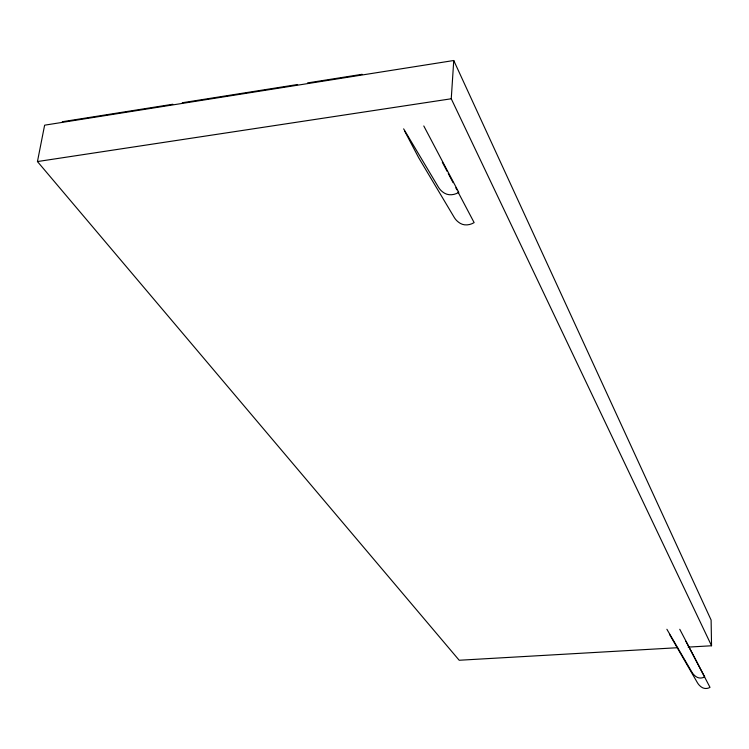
<?xml version="1.0" encoding="UTF-8"?>
<svg xmlns="http://www.w3.org/2000/svg" width="749" height="749" viewBox="0 0 749 749"><rect width="100%" height="100%" fill="white"/><g stroke="black" fill="none" stroke-linecap="round" stroke-linejoin="round"><path stroke-width="1.12" d="M688.181 647.108L711.55 645.769L451.254 98.774L453.754 60.51L44.622 125.177L37.45 161.559L459.193 660.253L677.667 647.707M62.317 121.731L172.804 104.251M182.279 102.753L297.634 84.506M307.53 82.933L362.132 74.301M37.45 161.559L451.254 98.774M403.636 128.856L438.474 187.259A26.739 20.644 -27.8 0 0 444.073 192.905L444.85 193.354A13.136 10.168 -28.2 0 0 456.469 193.56L458.8 192.381L423.794 125.963M666.891 629.272L691.889 672.153A15.701 14.727 -20.7 0 0 695.634 676.347L696.13 676.693A7.705 7.237 -21.5 0 0 703.311 677.536L704.687 676.871L679.764 629.282M442.322 162.215L447.172 171.427M448.258 173.478L453.108 182.69M455.804 187.812L456.881 189.853M457.957 191.903L474.136 222.612L471.87 223.754A12.799 10.037 -28.1 0 1 460.513 223.483L459.755 223.033A26.046 20.382 -27.7 0 1 454.25 217.444L418.7 157.749L404.619 130.991M669.466 634.272L697.385 682.667A15.457 14.549 -20.2 0 0 701.073 686.805L701.57 687.151A7.593 7.153 -21 0 0 708.648 688.003L710.005 687.348L685.897 641.313M453.754 60.51L711.11 620.041L711.55 645.769"/></g></svg>
